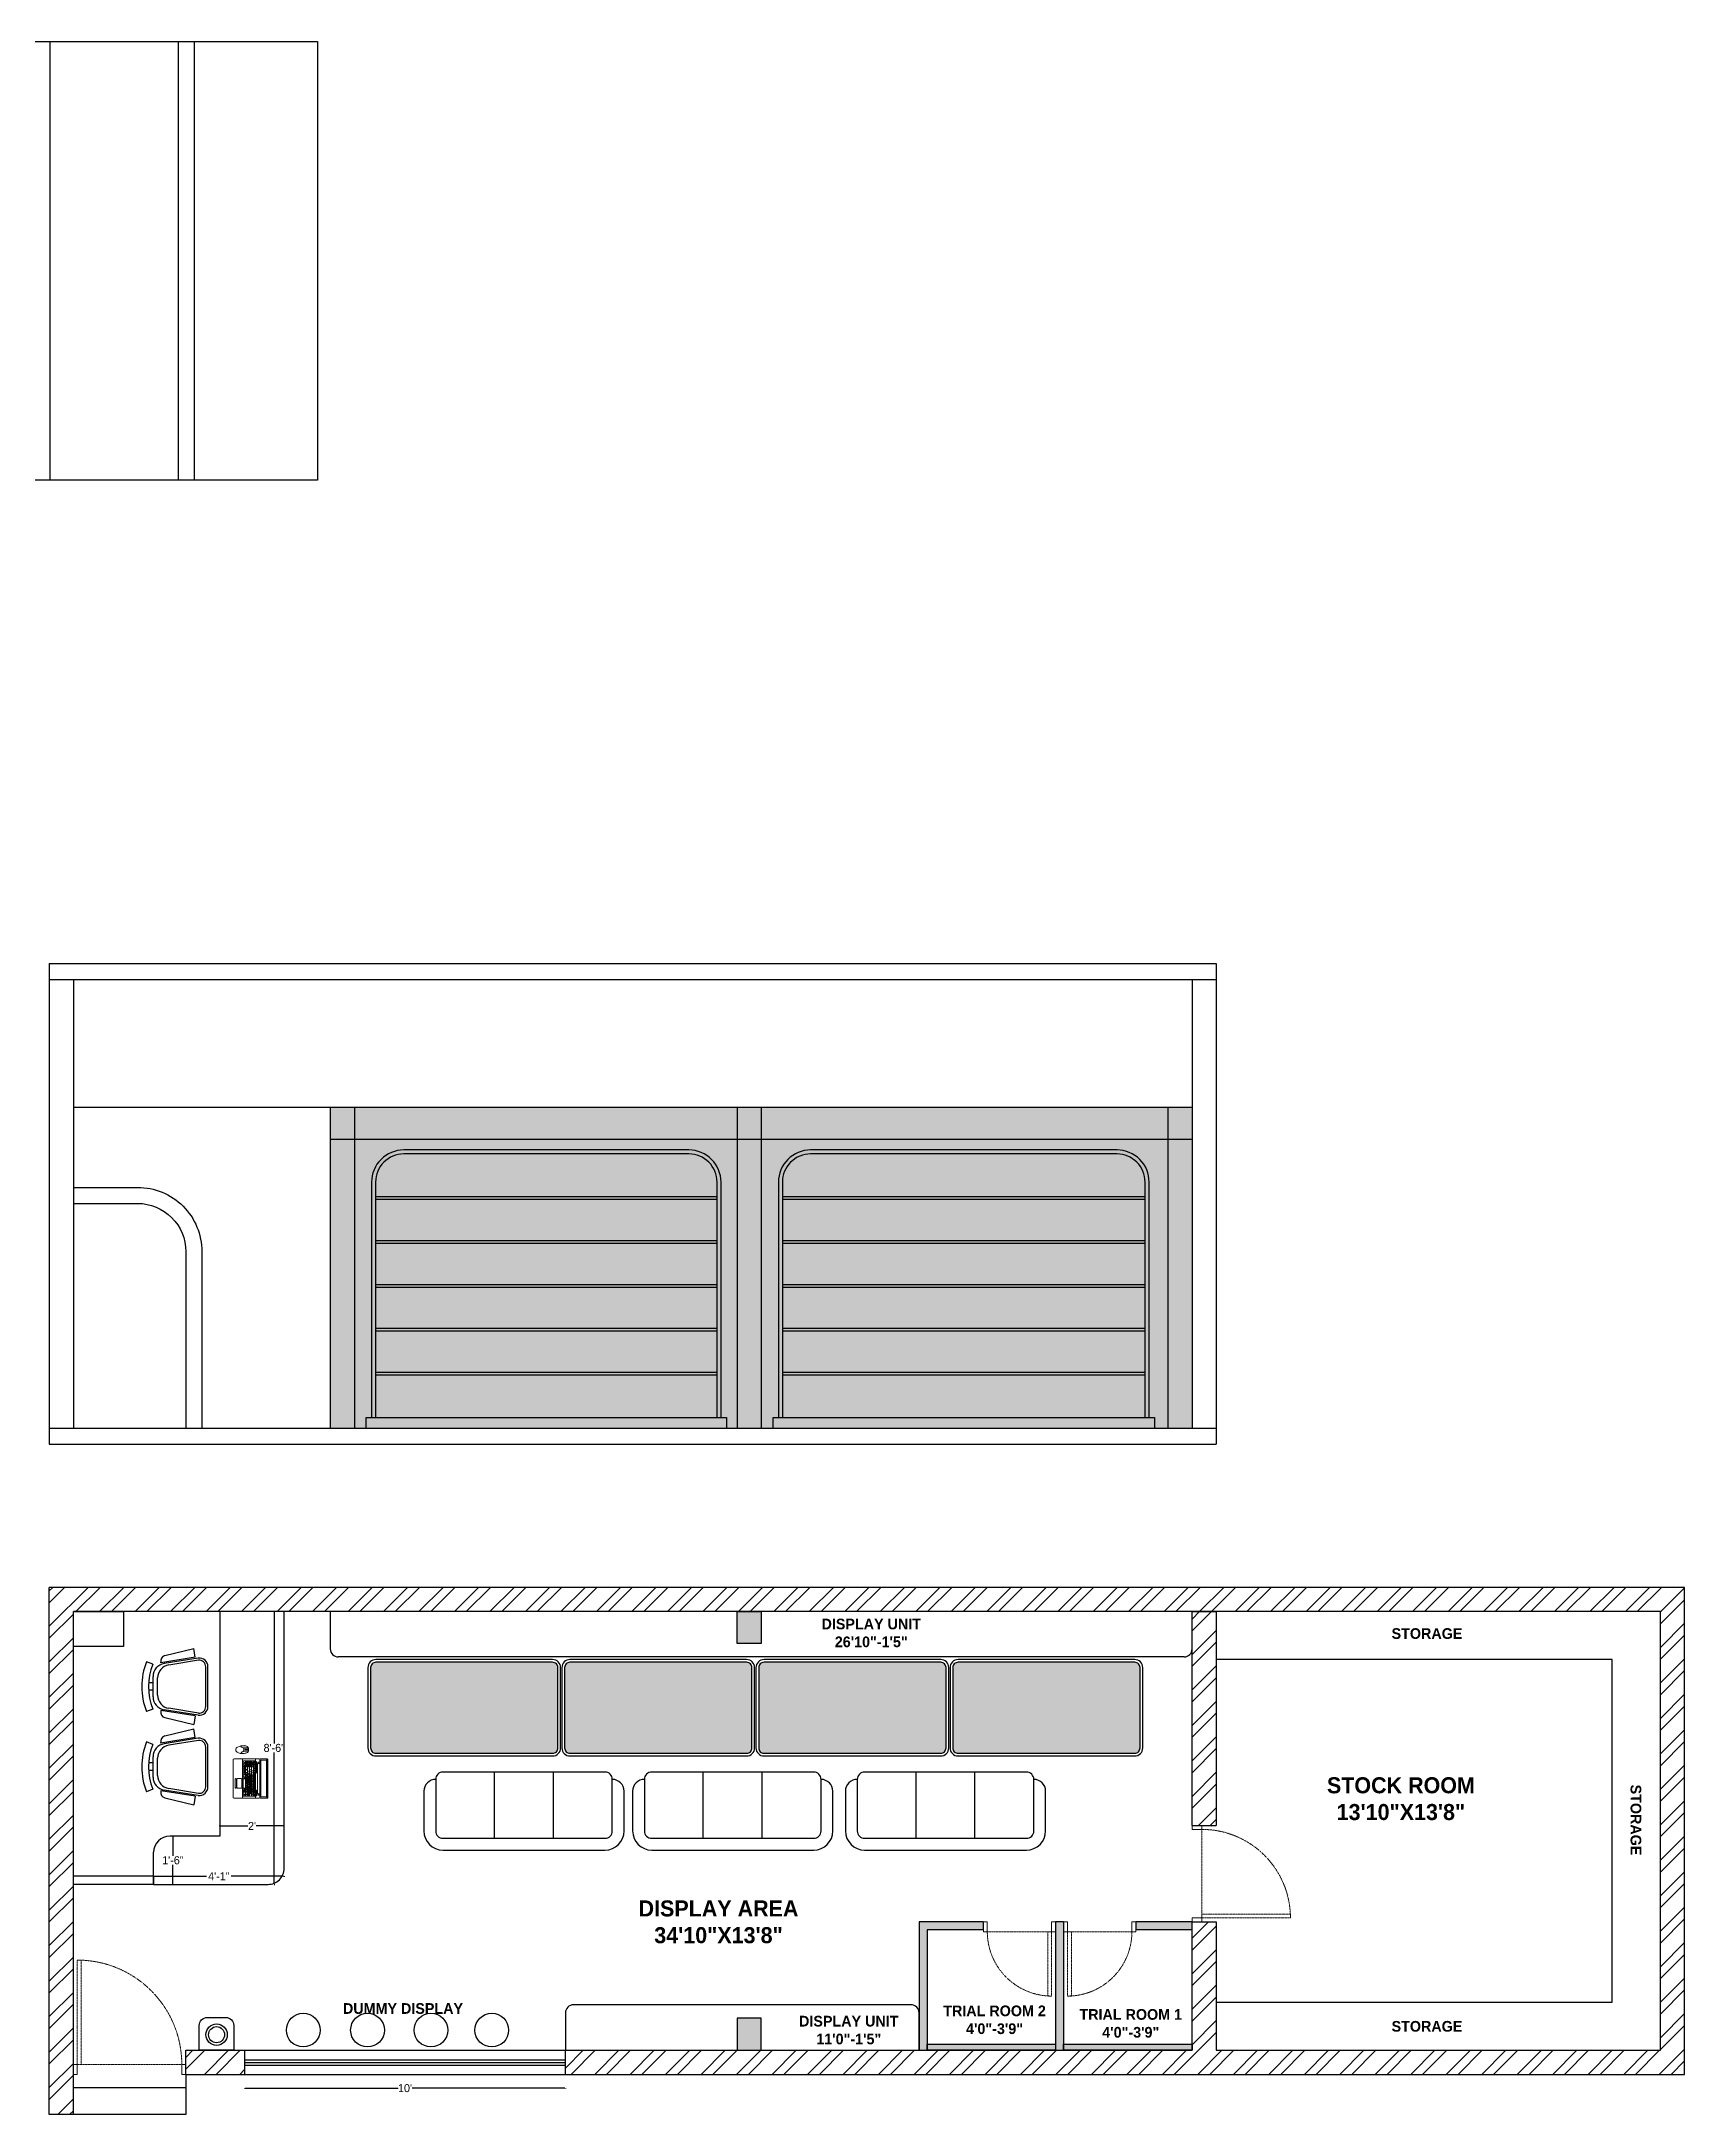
# Model space of a CAD drawing. Header units: inches. Extents: x 9636 to 21597, y -10243 to 557.
# Drawn here: x 20163 to 20777, y -2125 to -1350 of the extents above; entities that cross this region are included whole.
import ezdxf
from ezdxf.enums import TextEntityAlignment as Align

# ---------------------------------------------------------------- set-up
doc = ezdxf.new("R2010")
doc.units = ezdxf.units.IN
doc.header["$MEASUREMENT"] = 0
for name, pattern in [('AUDIT_D_060311083008-3', [0]), ('DASHED2', [0.375, 0.25, -0.125]), ('HIDDEN', [0.375, 0.25, -0.125])]:
    doc.linetypes.add(name, pattern=pattern)
for name, color, linetype in [('A-DOOR', 251, 'AUDIT_D_060311083008-3'), ('A-Door-Frame', 1, 'Continuous'), ('A-Door-Swing', 8, 'HIDDEN'), ('B-FURNITURE', 22, 'Continuous'), ('IEL-HATCH-002', 7, 'Continuous')]:
    doc.layers.add(name, color=color, linetype=linetype)
doc.layers.add('WALL', color=23, linetype='Continuous', lineweight=15)
doc.styles.add('HEMI', font='stylu.ttf')
doc.styles.add('Romand', font='romand.shx', dxfattribs={"bigfont": '@extfont2.shx'})
doc.styles.get("Standard").update_dxf_attribs({"font": 'arial.ttf'})
doc.dimstyles.get("Standard").update_dxf_attribs({"dimtxt": 0.18, "dimasz": 0.18, "dimexe": 0.18, "dimexo": 0.0625, "dimgap": 0.09, "dimtad": 0, "dimtih": 1, "dimtoh": 1, "dimdec": 0, "dimzin": 0, "dimdsep": 46, "dimlunit": 4, "dimtxsty": 'Standard', "dimcen": 0.09, "dimadec": 0, "dimazin": 0, "dimtfac": 1, "dimtdec": 0, "dimtofl": 0, "dimtmove": 0, "dimatfit": 3, "dimfxl": 1, "dimtolj": 1, "dimtzin": 0, "dimarcsym": 0})
pattern_1 = [(45, (990.01, 280.243), (-6.629126, 6.629126), []), (45, (994.429, 280.243), (-6.629126, 6.629126), [])]

# ---------------------------------------------------------------- blocks, each defined once
blk = doc.blocks.new('rthjr')
for p, q in [((3267.96, 658.65), (3267.96, 643.8)), ((3335.61, 665.8), (3275.11, 665.8)), ((3294.36, 661.4), (3294.36, 636.65)), ((3316.36, 661.4), (3316.36, 636.65)), ((3342.76, 643.8), (3342.76, 658.65))]:
    blk.add_line(p, q)
blk.add_lwpolyline([(3275.11, 636.65), (3335.61, 636.65, 0.414214), (3338.36, 639.4), (3338.36, 658.65, 0.414214), (3335.61, 661.4), (3275.11, 661.4, 0.414214), (3272.36, 658.65), (3272.36, 639.4, 0.414214)], format="xyb", close=True)
for centre, radius, start, end in [((3275.11, 658.65), 7.15, 90, 180), ((3335.61, 658.65), 7.15, 0, 90), ((3272.36, 643.8), 4.4, 180, 270), ((3338.36, 643.8), 4.4, 270, 0)]:
    blk.add_arc(centre, radius, start, end)
blk = doc.blocks.new('*U3')
at = {"layer": 'A-Door-Frame', "lineweight": 5}
for p, q in [((0, -100), (0, 0)), ((736, -100), (736, 0))]:
    blk.add_line(p, q, dxfattribs=at)
for points in [[(0, -100), (40, -100), (40, 0), (0, 0)], [(736, -100), (696, -100), (696, 0), (736, 0)]]:
    blk.add_lwpolyline(points, dxfattribs=at)
at = {"layer": 'A-Door-Swing', "linetype": 'DASHED2', "lineweight": 5}
blk.add_line((46, 0), (702, 0), dxfattribs=at)
blk.add_lwpolyline([(40, 0), (40, 656), (80, 656), (80, 0)], close=True, dxfattribs=at)
blk.add_arc((40, 0), 656, 360, 90, dxfattribs=at)
blk = doc.blocks.new('*U2')
at = {"layer": 'A-Door-Frame', "lineweight": 5}
for p, q in [((0, -100), (0, 0)), ((736, -100), (736, 0))]:
    blk.add_line(p, q, dxfattribs=at)
for points in [[(0, -100), (40, -100), (40, 0), (0, 0)], [(736, -100), (696, -100), (696, 0), (736, 0)]]:
    blk.add_lwpolyline(points, dxfattribs=at)
at = {"layer": 'A-Door-Swing', "linetype": 'DASHED2', "lineweight": 5}
blk.add_line((46, 0), (702, 0), dxfattribs=at)
blk.add_lwpolyline([(40, 0), (40, 656), (80, 656), (80, 0)], close=True, dxfattribs=at)
blk.add_arc((40, 0), 656, 360, 90, dxfattribs=at)
blk = doc.blocks.new('laptop_top')
at = {"color": 0, "linetype": 'ByBlock', "lineweight": -2}
for p, q in [((-167, 219), (-167, 9)), ((-167, 192), (167, 192)), ((-151, 91), (-151, 182)), ((-148, 185), (146, 185)), ((-142, 213), (-142, 228)), ((-130, 213), (-142, 213)), ((-138, 201), (-138, 198)), ((-136, 185), (-136, 174)), ((-130, 213), (-130, 228)), ((-121, 185), (-121, 174)), ((-107, 185), (-107, 174)), ((-91, 185), (-91, 174)), ((-77, 185), (-77, 174)), ((-63, 185), (-63, 174)), ((-48, 185), (-48, 174)), ((-33, 185), (-33, 174)), ((-19, 185), (-19, 174)), ((-4, 185), (-4, 174)), ((11, 185), (11, 174)), ((26, 185), (26, 174)), ((40, 185), (40, 174)), ((54, 185), (54, 174)), ((63, 202), (63, 195)), ((69, 185), (69, 174)), ((84, 185), (84, 174)), ((99, 185), (99, 87)), ((116, 185), (116, 87)), ((128, 213), (128, 228)), ((139, 213), (128, 213)), ((133, 185), (133, 107)), ((139, 213), (139, 228)), ((149, 182), (149, 91)), ((167, 219), (167, 9)), ((-167, 80), (167, 80)), ((158, 0), (-158, 0)), ((149, 174), (-151, 174)), ((149, 157), (-151, 157)), ((149, 140), (-151, 140)), ((149, 123), (-151, 123)), ((149, 107), (-151, 107)), ((146, 87), (-148, 87)), ((-138, 174), (-138, 157)), ((-134, 107), (-134, 87)), ((-130, 157), (-130, 140)), ((-125, 140), (-125, 123)), ((-121, 174), (-121, 157)), ((-117, 123), (-117, 107)), ((-117, 107), (-117, 87)), ((-113, 157), (-113, 140)), ((-108, 140), (-108, 123)), ((-104, 174), (-104, 157)), ((-100, 123), (-100, 107)), ((-100, 107), (-100, 87)), ((-96, 157), (-96, 140)), ((-91, 140), (-91, 123)), ((-87, 174), (-87, 157)), ((-83, 123), (-83, 107)), ((-83, 107), (-83, 87)), ((-81, 37), (-81, 71)), ((-81, 25), (-81, 22)), ((-79, 157), (-79, 140)), ((-77, 75), (-6, 75)), ((-77, 32), (-6, 32)), ((-77, 29), (-6, 29)), ((-77, 17), (-6, 17)), ((-74, 140), (-74, 123)), ((-70, 174), (-70, 157)), ((-66, 123), (-66, 107)), ((-62, 157), (-62, 140)), ((-57, 140), (-57, 123)), ((-53, 174), (-53, 157)), ((-49, 123), (-49, 107)), ((-45, 157), (-45, 140)), ((-40, 140), (-40, 123)), ((-36, 174), (-36, 157)), ((-32, 123), (-32, 107)), ((-28, 157), (-28, 140)), ((-23, 140), (-23, 123)), ((-19, 174), (-19, 157)), ((-15, 123), (-15, 107)), ((-11, 157), (-11, 140)), ((-6, 140), (-6, 123)), ((-2, 174), (-2, 157)), ((-2, 107), (-2, 87)), ((-1, 71), (-1, 37)), ((-1, 25), (-1, 22)), ((2, 123), (2, 107)), ((6, 157), (6, 140)), ((10, 140), (10, 123)), ((14, 174), (14, 157)), ((15, 107), (15, 87)), ((19, 123), (19, 107)), ((23, 157), (23, 140)), ((27, 140), (27, 123)), ((31, 174), (31, 157)), ((32, 107), (32, 87)), ((35, 123), (35, 107)), ((39, 157), (39, 140)), ((44, 140), (44, 123)), ((48, 174), (48, 157)), ((49, 107), (49, 87)), ((49, 97), (99, 97)), ((52, 123), (52, 107)), ((56, 157), (56, 140)), ((61, 140), (61, 123)), ((65, 174), (65, 157)), ((66, 107), (66, 87)), ((73, 157), (73, 140)), ((82, 107), (82, 87))]:
    blk.add_line(p, q, dxfattribs=at)
for points in [[(-167, 231), (-167, 291)], [(-161, 294), (161, 294)], [(161, 288), (-161, 288)], [(161, 228), (-161, 228)], [(155, 236), (-155, 236)], [(-124, 209), (122, 209)], [(167, 291), (167, 231)]]:
    blk.add_lwpolyline(points, dxfattribs=at)
for points in [[(-155, 285), (-155, 234), (155, 234), (155, 285), (-155, 285)], [(37, 130), (35, 134), (35, 130), (34, 130), (34, 134), (37, 130), (37, 134), (37, 134), (37, 130)], [(35, 135), (35, 135), (35, 135), (36, 135), (37, 135), (37, 135), (37, 135), (37, 134), (36, 134), (35, 135), (35, 135), (35, 135), (35, 135)]]:
    blk.add_lwpolyline(points, close=True, dxfattribs=at)
for points in [[(-144, 202), (-133, 202, -0.414214), (-130, 199), (-130, 198, -0.414214), (-133, 195), (-144, 195, -0.414214), (-146, 198), (-146, 199, -0.414214)], [(-124, 202), (-101, 202, -0.414214), (-100, 200), (-100, 200, -0.414214), (-101, 199), (-124, 199, -0.414214), (-125, 200), (-125, 200, -0.414214)], [(-124, 198), (-101, 198, -0.414214), (-100, 196), (-100, 196, -0.414214), (-101, 195), (-124, 195, -0.414214), (-125, 196), (-125, 196, -0.414214)], [(52, 202), (92, 202, -0.414214), (95, 199), (95, 198, -0.414214), (92, 195), (52, 195, -0.414214), (49, 198), (49, 199, -0.414214)], [(99, 202), (123, 202, -0.414214), (124, 200), (124, 200, -0.414214), (123, 199), (99, 199, -0.414214), (98, 200), (98, 200, -0.414214)], [(99, 198), (123, 198, -0.414214), (124, 196), (124, 196, -0.414214), (123, 195), (99, 195, -0.414214), (98, 196), (98, 196, -0.414214)], [(129, 202), (140, 202, -0.414214), (143, 199), (143, 198, -0.414214), (140, 195), (129, 195, -0.414214), (126, 198), (126, 199, -0.414214)], [(-108, 98, 0.301668), (-112, 98), (-114, 94, -0.301668), (-109, 94)], [(-107, 102, 0.301668), (-111, 102), (-112, 99, -0.301668), (-108, 98)], [(-104, 97, -0.279065), (-108, 97), (-109, 94, 0.279065), (-105, 93)], [(-102, 101, -0.279065), (-107, 102), (-108, 98, 0.279065), (-104, 98)]]:
    blk.add_lwpolyline(points, format="xyb", close=True, dxfattribs=at)
for points, format in [([(-130, 213, 0.381204), (-124, 209, -0.067107)], "xyb"), ([(76, 202, -0.414214), (78, 199), (78, 198, -0.414214), (76, 195)], "xyb"), ([(128, 213, -0.381204), (122, 209, 0.067107)], "xyb"), ([(-132, 153, 0.445, 0.445, 0), (-136, 153, 3.56, 0, 0), (-140, 153, 0, 0, 0)], "xyseb"), ([(-140, 145, 0.445, 0.445, 0), (-135, 145, 3.56, 0, 0), (-132, 145, 0, 0, 0)], "xyseb"), ([(-133, 115), (-133, 110, -0.414214), (-133, 110), (-135, 110, -0.414214), (-135, 110), (-135, 115), (-137, 115, -0.606815), (-137, 116), (-134, 120, -0.520567), (-134, 120), (-130, 116, -0.606815), (-131, 115), (-133, 115)], "xyb"), ([(60, 92, 0.312, 0.312, 0), (57, 92, 2.49, 0, 0), (55, 92, 0, 0, 0)], "xyseb"), ([(83, 166, 0.89, 0.89, 0), (76, 166, 2.67, 0, 0), (71, 166, 0, 0, 0)], "xyseb"), ([(82, 137, 0.89, 0.89, 0), (82, 130, 0.89, 0.89, 0), (76, 130, 3.56, 0, 0), (71, 130, 0, 0, 0)], "xyseb"), ([(76, 115), (76, 110, -0.414214), (76, 110), (75, 110, -0.414214), (75, 110), (75, 115), (72, 115, -0.606815), (72, 116), (75, 120, -0.520567), (76, 120), (79, 116, -0.606815), (79, 115), (76, 115)], "xyb"), ([(74, 99, 0.312, 0.312, 0), (74, 102, 2.49, 0, 0), (74, 105, 0, 0, 0)], "xyseb"), ([(74, 94, 0.312, 0.312, 0), (74, 91, 2.49, 0, 0), (74, 89, 0, 0, 0)], "xyseb"), ([(88, 92, 0.312, 0.312, 0), (91, 92, 2.49, 0, 0), (93, 92, 0, 0, 0)], "xyseb")]:
    blk.add_lwpolyline(points, format=format, dxfattribs=at)
at = {"color": 0, "linetype": 'ByBlock', "lineweight": -2, "const_width": 0.445}
for points in [[(-140, 151), (-140, 155)], [(-132, 143), (-132, 147)]]:
    blk.add_lwpolyline(points, dxfattribs=at)
at = {"color": 0, "linetype": 'ByBlock', "lineweight": -2}
blk.add_circle((-138, 198), 1.38, dxfattribs=at)
for centre, radius, start, end in [((-158, 219), 8.9, 90, 180), ((-148, 182), 3.56, 90, 180), ((146, 182), 3.56, 0, 90), ((158, 219), 8.9, 0, 90), ((-158, 9), 8.9, 180, 270), ((-148, 91), 3.56, 180, 270), ((-77, 71), 4.45, 90, 180), ((-77, 37), 4.45, 180, 270), ((-77, 25), 4.45, 90, 180), ((-77, 22), 4.45, 180, 270), ((-6, 71), 4.45, 0, 90), ((-6, 37), 4.45, 270, 0), ((-6, 25), 4.45, 0, 90), ((-6, 22), 4.45, 270, 0), ((146, 91), 3.56, 270, 0), ((158, 9), 8.9, 270, 0)]:
    blk.add_arc(centre, radius, start, end, dxfattribs=at)
for centre, major_axis, start_param, end_param in [((-161, 291), (6.23, 0), 1.570796, 3.141593), ((-161, 285), (6.23, 0), 1.570796, 3.141593), ((-161, 231), (-6.23, 0), 0, 1.570796), ((161, 291), (-6.23, 0), 3.141593, 4.712389), ((161, 285), (-6.23, 0), 3.141593, 4.712389)]:
    blk.add_ellipse(centre, major_axis=major_axis, ratio=0.5, start_param=start_param, end_param=end_param, dxfattribs=at)
at = {"color": 0, "linetype": 'ByBlock', "lineweight": -2, "extrusion": (0, 0, -1)}
blk.add_ellipse((161, 231), major_axis=(6.23, 0), ratio=0.5, start_param=0, end_param=1.570796, dxfattribs=at)
at = {"color": 0, "linetype": 'ByBlock', "lineweight": -2, "style": 'Romand'}
for s, height, p in [('Esc', 3.56, (-149, 182)), ('F1', 3.12, (-119, 182)), ('F2', 3.12, (-105, 182)), ('F3', 3.12, (-89, 182)), ('F4', 3.12, (-75, 182)), ('F5', 3.12, (-61, 182)), ('F6', 3.12, (-46, 182)), ('F7', 3.12, (-31, 182)), ('F8', 3.12, (-17, 182)), ('F9', 3.12, (-2, 182)), ('F10', 3.12, (13, 182)), ('F11', 3.12, (28, 182)), ('F12', 3.12, (42, 182))]:
    blk.add_text(s, height=height, dxfattribs=at).set_placement(p, align=Align.MIDDLE_LEFT)
for s, height, p in [('/', 4.45, (124, 180)), ('*', 4.45, (141, 180)), ('Cap Lock', 3.12, (-138, 132)), ('Ctrl', 3.12, (-142, 98)), ('1', 4.45, (-129, 163)), ('Q', 4.45, (-121, 149)), ('A', 4.45, (-116, 132)), ('2', 4.45, (-112, 163)), ('Z', 4.45, (-108, 115)), ('W', 4.45, (-104, 149)), ('S', 4.45, (-99, 132)), ('3', 4.45, (-95, 163)), ('Alt', 3.12, (-91, 98)), ('X', 4.45, (-91, 115)), ('E', 4.45, (-87, 149)), ('D', 4.45, (-82, 132)), ('4', 4.45, (-79, 163)), ('C', 4.45, (-74, 115)), ('R', 4.45, (-70, 149)), ('F', 4.45, (-66, 132)), ('5', 4.45, (-62, 163)), ('V', 4.45, (-58, 115)), ('T', 4.45, (-53, 149)), ('G', 4.45, (-49, 132)), ('6', 4.45, (-45, 163)), ('B', 4.45, (-41, 115)), ('Y', 4.45, (-37, 149)), ('H', 4.45, (-32, 132)), ('7', 4.45, (-28, 163)), ('N', 4.45, (-24, 115)), ('U', 4.45, (-20, 149)), ('J', 4.45, (-15, 132)), ('8', 4.45, (-11, 163)), ('M', 4.45, (-7, 115)), ('I', 4.45, (-3, 149)), ('K', 4.45, (2, 132)), ('Alt', 3.12, (6, 98)), ('9', 4.45, (6, 163)), (',', 4.45, (10, 115)), ('O', 4.45, (14, 149)), ('L', 4.45, (19, 132)), ('0', 4.45, (23, 163)), ('.', 4.45, (27, 115)), ('P', 4.45, (31, 149)), ('Ctrl', 3.12, (40, 98)), ('-', 4.45, (44, 115)), ('7', 4.45, (107, 149)), ('4', 4.45, (107, 132)), ('1', 4.45, (107, 115)), ('0', 4.45, (107, 98)), ('.', 4.45, (107, 166)), ('+', 4.45, (124, 166)), ('8', 4.45, (124, 149)), ('5', 4.45, (124, 132)), ('2', 4.45, (124, 115)), ('Enter', 3.12, (133, 97)), ('-', 4.45, (141, 166)), ('9', 4.45, (141, 149)), ('6', 4.45, (141, 132)), ('3', 4.45, (141, 115))]:
    blk.add_text(s, height=height, dxfattribs=at).set_placement(p, align=Align.MIDDLE_CENTER)
blk = doc.blocks.new('LAPTOP')
at = {"color": 18, "lineweight": 9, "true_color": 0x000000}
for points in [[(65837.86, 13818.52, -0.241004), (65836.7, 13818.93, -0.217003), (65836.62, 13822.52, -0.752527), (65838.71, 13822.62, -0.115399), (65839.22, 13820.18, -0.099122), (65838.97, 13819.04, -0.240483), (65837.86, 13818.52)], [(65837.39, 13818.54, -0.055019), (65837.17, 13819.31, -0.050601), (65837.12, 13820.05, 0.084687), (65837.08, 13820.53, 0.175899), (65836.56, 13821.3, 0.569307), (65836.31, 13821.19, 0.064428), (65836.32, 13820.16, 0.081238), (65836.7, 13818.93, 0.150456), (65837.39, 13818.54)], [(65838.31, 13818.58, 0.071754), (65838.47, 13819.55, 0.043169), (65838.43, 13820.18, -0.269309), (65838.92, 13821.43, -0.36617), (65839.12, 13821.37, -0.160325), (65838.97, 13819.04, -0.150096), (65838.32, 13818.58)], [(65838.25, 13818.57, 0.141108), (65838.33, 13820.07, -0.211379), (65838.42, 13820.54, -0.412702), (65837.08, 13820.53, -0.176997), (65837.2, 13820.02, 0.141094), (65837.43, 13818.53, 0.080592), (65837.86, 13818.52, 0.075205), (65838.25, 13818.56)], [(65837.64, 13819.59), (65837.68, 13818.99, 0.837339), (65837.9, 13819.04), (65837.87, 13819.74, 1), (65837.64, 13819.73)]]:
    blk.add_lwpolyline(points, format="xyb", close=True, dxfattribs=at)
at = {"color": 18, "lineweight": 9, "true_color": 0x000000, "xscale": -0.044059898217101, "yscale": 0.044059898217101, "zscale": 0.044059898217101, "rotation": 180}
blk.add_blockref('laptop_top', (65826.95, 13824.35), dxfattribs=at)
blk = doc.blocks.new('*D23')
at = {"color": 0, "lineweight": -2, "transparency": 16777216}
for p, q in [((20250.02, -1937.03), (20250.24, -1937.03)), ((20250.02, -2039.03), (20250.24, -2039.03))]:
    blk.add_line(p, q, dxfattribs=at)
at = {"color": 5, "lineweight": -2, "transparency": 16777216}
for p, q in [((20250.06, -1937.21), (20250.06, -1986.39)), ((20250.06, -2038.85), (20250.06, -1989.68))]:
    blk.add_line(p, q, dxfattribs=at)
at = {"color": 5, "transparency": 16777216}
for points in [[(20250.03, -1937.21), (20250.09, -1937.21), (20250.06, -1937.03)], [(20250.03, -2038.85), (20250.09, -2038.85), (20250.06, -2039.03)]]:
    blk.add_solid(points, dxfattribs=at)
at = {"layer": 'Defpoints', "color": 0, "transparency": 16777216}
for p in [(20229.75, -1937.03), (20250.06, -1937.03), (20247.75, -2039.03)]:
    blk.add_point(p, dxfattribs=at)
at = {"color": 5, "transparency": 16777216, "insert": (20250.06, -1988.03), "char_height": 3, "attachment_point": 5, "style": 'HEMI'}
blk.add_mtext('\\A1;8\'-6"', dxfattribs=at)
blk = doc.blocks.new('*D24')
at = {"color": 0, "lineweight": -2, "transparency": 16777216}
for p, q in [((20239, -2115.14), (20239, -2115.35)), ((20358.85, -2115.14), (20358.85, -2115.35))]:
    blk.add_line(p, q, dxfattribs=at)
at = {"color": 5, "lineweight": -2, "transparency": 16777216}
for p, q in [((20239.18, -2115.17), (20296.3, -2115.17)), ((20358.67, -2115.17), (20301.54, -2115.17))]:
    blk.add_line(p, q, dxfattribs=at)
at = {"color": 5, "transparency": 16777216}
for points in [[(20239.18, -2115.14), (20239.18, -2115.2), (20239, -2115.17)], [(20358.67, -2115.14), (20358.67, -2115.2), (20358.85, -2115.17)]]:
    blk.add_solid(points, dxfattribs=at)
at = {"layer": 'Defpoints', "color": 0, "transparency": 16777216}
for p in [(20239, -2110.03), (20358.85, -2110.03), (20239, -2115.17)]:
    blk.add_point(p, dxfattribs=at)
at = {"color": 5, "transparency": 16777216, "insert": (20298.92, -2115.17), "char_height": 3, "attachment_point": 5, "style": 'HEMI'}
blk.add_mtext("\\A1;10'", dxfattribs=at)
blk = doc.blocks.new('*U10')
at = {"layer": 'A-Door-Frame', "lineweight": 5}
for p, q in [((0, -100), (0, 0)), ((982, -100), (982, 0))]:
    blk.add_line(p, q, dxfattribs=at)
for points in [[(0, -100), (40, -100), (40, 0), (0, 0)], [(982, -100), (942, -100), (942, 0), (982, 0)]]:
    blk.add_lwpolyline(points, dxfattribs=at)
at = {"layer": 'A-Door-Swing', "linetype": 'DASHED2', "lineweight": 5}
blk.add_line((48, 0), (950, 0), dxfattribs=at)
blk.add_lwpolyline([(40, 0), (40, 902), (80, 902), (80, 0)], close=True, dxfattribs=at)
blk.add_arc((40, 0), 902, 360, 90, dxfattribs=at)
blk = doc.blocks.new('*U11')
at = {"layer": 'A-Door-Frame', "lineweight": 5}
for p, q in [((0, -100), (0, 0)), ((1145, -100), (1145, 0))]:
    blk.add_line(p, q, dxfattribs=at)
for points in [[(0, -100), (40, -100), (40, 0), (0, 0)], [(1145, -100), (1105, -100), (1105, 0), (1145, 0)]]:
    blk.add_lwpolyline(points, dxfattribs=at)
at = {"layer": 'A-Door-Swing', "linetype": 'DASHED2', "lineweight": 5}
blk.add_line((50, 0), (1115, 0), dxfattribs=at)
blk.add_lwpolyline([(40, 0), (40, 1065), (80, 1065), (80, 0)], close=True, dxfattribs=at)
blk.add_arc((40, 0), 1065, 360, 90, dxfattribs=at)
blk = doc.blocks.new('AG')
at = {"layer": 'B-FURNITURE', "color": 18, "true_color": 0x000000}
for p, q in [((18630.35, -2608.23), (18632.68, -2622.74)), ((18631.27, -2608.08), (18633.32, -2620.8)), ((18650.97, -2604.12), (18634.07, -2604.12)), ((18650.97, -2605.06), (18634.07, -2605.06)), ((18653.76, -2608.08), (18651.72, -2620.8)), ((18654.68, -2608.23), (18652.35, -2622.74)), ((18630.05, -2609.58), (18626.37, -2610.17)), ((18629.34, -2622.43), (18626.37, -2610.17)), ((18630.05, -2609.58), (18632.38, -2624.09)), ((18654.98, -2609.58), (18652.65, -2624.09)), ((18654.98, -2609.58), (18658.67, -2610.17)), ((18655.69, -2622.43), (18658.67, -2610.17)), ((18632.38, -2624.09), (18632.16, -2624.14)), ((18646.19, -2625.51), (18638.84, -2625.51)), ((18652.65, -2624.09), (18652.88, -2624.14)), ((18632.98, -2627.56), (18631.91, -2630.2)), ((18646.82, -2627.45), (18638.21, -2627.45)), ((18640.69, -2629.36), (18640.69, -2627.45)), ((18643.94, -2629.38), (18643.94, -2627.45)), ((18652.05, -2627.56), (18653.13, -2630.2))]:
    blk.add_line(p, q, dxfattribs=at)
for centre, radius, start, end in [((18634.07, -2607.85), 3.73, 90, 185.71059), ((18634.07, -2607.85), 2.8, 90, 185.71059), ((18650.97, -2607.85), 3.73, 354.28941, 90), ((18650.97, -2607.85), 2.8, 354.28941, 90), ((18631.61, -2621.88), 2.33, 193.63667, 283.63667), ((18638.21, -2621.85), 5.6, 189.12367, 270), ((18638.84, -2619.91), 5.6, 189.12367, 270), ((18646.19, -2619.91), 5.6, 270, 350.87633), ((18646.82, -2621.85), 5.6, 270, 350.87633), ((18653.43, -2621.88), 2.33, 256.36333, 346.36333), ((18642.52, -2604.12), 28.15, 247.85911, 292.14089), ((18642.52, -2604.12), 25.3, 247.85911, 292.14089)]:
    blk.add_arc(centre, radius, start, end, dxfattribs=at)
blk = doc.blocks.new('*D25')
at = {"color": 0, "lineweight": -2, "transparency": 16777216}
for p, q in [((20205, -2035.93), (20205, -2036.15)), ((20253.75, -2035.93), (20253.75, -2036.15))]:
    blk.add_line(p, q, dxfattribs=at)
at = {"color": 5, "lineweight": -2, "transparency": 16777216}
for p, q in [((20205.18, -2035.97), (20224.74, -2035.97)), ((20253.57, -2035.97), (20234.01, -2035.97))]:
    blk.add_line(p, q, dxfattribs=at)
at = {"color": 5, "transparency": 16777216}
for points in [[(20205.18, -2035.94), (20205.18, -2036), (20205, -2035.97)], [(20253.57, -2035.94), (20253.57, -2036), (20253.75, -2035.97)]]:
    blk.add_solid(points, dxfattribs=at)
at = {"layer": 'Defpoints', "color": 0, "transparency": 16777216}
for p in [(20205, -2027.03), (20253.75, -2027.03), (20253.75, -2035.97)]:
    blk.add_point(p, dxfattribs=at)
at = {"color": 5, "transparency": 16777216, "insert": (20229.37, -2035.97), "char_height": 3, "attachment_point": 5, "style": 'HEMI'}
blk.add_mtext('\\A1;4\'-1"', dxfattribs=at)
blk = doc.blocks.new('*D26')
at = {"color": 0, "lineweight": -2, "transparency": 16777216}
for p, q in [((20229.75, -2017.23), (20229.75, -2017.01)), ((20253.75, -2017.23), (20253.75, -2017.01))]:
    blk.add_line(p, q, dxfattribs=at)
at = {"color": 5, "lineweight": -2, "transparency": 16777216}
for p, q in [((20229.93, -2017.19), (20240.18, -2017.19)), ((20253.57, -2017.19), (20243.32, -2017.19))]:
    blk.add_line(p, q, dxfattribs=at)
at = {"color": 5, "transparency": 16777216}
for points in [[(20229.93, -2017.16), (20229.93, -2017.22), (20229.75, -2017.19)], [(20253.57, -2017.16), (20253.57, -2017.22), (20253.75, -2017.19)]]:
    blk.add_solid(points, dxfattribs=at)
at = {"layer": 'Defpoints', "color": 0, "transparency": 16777216}
for p in [(20229.75, -2021.03), (20253.75, -2017.19), (20253.75, -2021.03)]:
    blk.add_point(p, dxfattribs=at)
at = {"color": 5, "transparency": 16777216, "insert": (20241.75, -2017.19), "char_height": 3, "attachment_point": 5, "style": 'HEMI'}
blk.add_mtext("\\A1;2'", dxfattribs=at)
blk = doc.blocks.new('*D27')
at = {"color": 0, "lineweight": -2, "transparency": 16777216}
for p, q in [((20212.22, -2021.03), (20212.01, -2021.03)), ((20212.22, -2039.03), (20212.01, -2039.03))]:
    blk.add_line(p, q, dxfattribs=at)
at = {"color": 5, "lineweight": -2, "transparency": 16777216}
for p, q in [((20212.19, -2021.21), (20212.19, -2028.39)), ((20212.19, -2038.85), (20212.19, -2031.68))]:
    blk.add_line(p, q, dxfattribs=at)
at = {"color": 5, "transparency": 16777216}
for points in [[(20212.16, -2021.21), (20212.22, -2021.21), (20212.19, -2021.03)], [(20212.16, -2038.85), (20212.22, -2038.85), (20212.19, -2039.03)]]:
    blk.add_solid(points, dxfattribs=at)
at = {"layer": 'Defpoints', "color": 0, "transparency": 16777216}
for p in [(20229.75, -2021.03), (20212.19, -2039.03), (20229.75, -2039.03)]:
    blk.add_point(p, dxfattribs=at)
at = {"color": 5, "transparency": 16777216, "insert": (20212.19, -2030.03), "char_height": 3, "attachment_point": 5, "style": 'HEMI'}
blk.add_mtext('\\A1;1\'-6"', dxfattribs=at)

msp = doc.modelspace()

# ---------------------------------------------------------------- hatches: boundary and pattern name
at = {"layer": 'IEL-HATCH-002', "transparency": 33554687}
h = msp.add_hatch(color=256, dxfattribs=at)
h.dxf.hatch_style = 1
h.set_gradient(color1=(224, 207, 190), color2=(248, 246, 176), name='CURVED')
h.paths.add_polyline_path([(20423, -1748.55), (20280, -1748.55), (20280, -1760.55), (20423, -1760.55)])
h.paths.add_polyline_path([(20280, -1748.55), (20271, -1748.55), (20271, -1760.55), (20280, -1760.55)])
h.paths.add_polyline_path([(20432, -1748.55), (20423, -1748.55), (20423, -1760.55), (20432, -1760.55)])
h.paths.add_polyline_path([(20584, -1748.55), (20432, -1748.55), (20432, -1760.55), (20584, -1760.55)])
h.paths.add_polyline_path([(20593, -1748.55), (20584, -1748.55), (20584, -1760.55), (20593, -1760.55)])
at = {"layer": 'IEL-HATCH-002', "true_color": 0xd0dac3, "transparency": 33554687}
h = msp.add_hatch(color=254, dxfattribs=at)
h.dxf.hatch_style = 1
h.paths.add_polyline_path([(20405, -1766.07), (20298.43, -1766.07, 0.414214), (20287.93, -1776.57), (20287.93, -1781.98), (20415.5, -1781.98), (20415.5, -1776.57, 0.414214)])
h.paths.add_polyline_path([(20415.5, -1782.98), (20287.93, -1782.98), (20287.93, -1798.39), (20415.5, -1798.39)])
h.paths.add_polyline_path([(20415.5, -1799.39), (20287.93, -1799.39), (20287.93, -1814.81), (20415.5, -1814.81)])
h.paths.add_polyline_path([(20415.5, -1815.81), (20287.93, -1815.81), (20287.93, -1831.22), (20415.5, -1831.22)])
h.paths.add_polyline_path([(20415.5, -1832.22), (20287.93, -1832.22), (20287.93, -1847.64), (20415.5, -1847.64)])
h.paths.add_polyline_path([(20415.5, -1848.64), (20287.93, -1848.64), (20287.93, -1864.55), (20415.5, -1864.55)])
h.paths.add_polyline_path([(20575.45, -1848.64), (20439.93, -1848.64), (20439.93, -1864.55), (20575.45, -1864.55)])
h.paths.add_polyline_path([(20575.45, -1832.22), (20439.93, -1832.22), (20439.93, -1847.64), (20575.45, -1847.64)])
h.paths.add_polyline_path([(20575.45, -1815.81), (20439.93, -1815.81), (20439.93, -1831.22), (20575.45, -1831.22)])
h.paths.add_polyline_path([(20575.45, -1799.39), (20439.93, -1799.39), (20439.93, -1814.81), (20575.45, -1814.81)])
h.paths.add_polyline_path([(20575.45, -1782.98), (20439.93, -1782.98), (20439.93, -1798.39), (20575.45, -1798.39)])
h.paths.add_polyline_path([(20575.45, -1776.57, 0.414214), (20564.95, -1766.07), (20450.43, -1766.07, 0.414214), (20439.93, -1776.57), (20439.93, -1781.98), (20575.45, -1781.98)])
h.paths.add_polyline_path([(20432, -1760.55), (20423, -1760.55), (20423, -1868.55), (20432, -1868.55)])
h.paths.add_polyline_path([(20280, -1760.55), (20271, -1760.55), (20271, -1868.55), (20280, -1868.55)])
h.paths.add_polyline_path([(20593, -1760.55), (20584, -1760.55), (20584, -1868.55), (20593, -1868.55)])
h = msp.add_hatch(color=254, dxfattribs=at)
h.dxf.hatch_style = 1
h.paths.add_polyline_path([(20423, -1760.55), (20280, -1760.55), (20280, -1868.55), (20284.43, -1868.55), (20284.43, -1864.55), (20286.43, -1864.55), (20286.43, -1776.57, -0.414214), (20298.43, -1764.57), (20405, -1764.57, -0.414214), (20417, -1776.57), (20417, -1864.55), (20419, -1864.55), (20419, -1868.55), (20423, -1868.55)])
h.paths.add_polyline_path([(20450.43, -1764.57), (20564.95, -1764.57, -0.414214), (20576.95, -1776.57), (20576.95, -1864.55), (20578.95, -1864.55), (20578.95, -1868.55), (20584, -1868.55), (20584, -1760.55), (20432, -1760.55), (20432, -1868.55), (20436.43, -1868.55), (20436.43, -1864.55), (20438.43, -1864.55), (20438.43, -1776.57, -0.414214)])
at = {"layer": 'IEL-HATCH-002', "true_color": 0xc8c92d, "transparency": 33554687}
h = msp.add_hatch(color=52, dxfattribs=at)
h.dxf.hatch_style = 1
h.paths.add_polyline_path([(20419, -1864.55), (20284.43, -1864.55), (20284.43, -1868.55), (20419, -1868.55)])
h.paths.add_polyline_path([(20578.95, -1864.55), (20436.43, -1864.55), (20436.43, -1868.55), (20578.95, -1868.55)])
h.paths.add_polyline_path([(20417, -1776.57, 0.414214), (20405, -1764.57), (20298.43, -1764.57, 0.414214), (20286.43, -1776.57), (20286.43, -1864.55), (20287.93, -1864.55), (20287.93, -1776.57, -0.414214), (20298.43, -1766.07), (20405, -1766.07, -0.414214), (20415.5, -1776.57), (20415.5, -1864.55), (20417, -1864.55)])
h.paths.add_polyline_path([(20415.5, -1847.64), (20287.93, -1847.64), (20287.93, -1848.64), (20415.5, -1848.64)], flags=17)
h.paths.add_polyline_path([(20415.5, -1831.22), (20287.93, -1831.22), (20287.93, -1832.22), (20415.5, -1832.22)], flags=17)
h.paths.add_polyline_path([(20575.45, -1831.22), (20439.93, -1831.22), (20439.93, -1832.22), (20575.45, -1832.22)], flags=17)
h.paths.add_polyline_path([(20439.93, -1776.57, -0.414214), (20450.43, -1766.07), (20564.95, -1766.07, -0.414214), (20575.45, -1776.57), (20575.45, -1864.55), (20576.95, -1864.55), (20576.95, -1776.57, 0.414214), (20564.95, -1764.57), (20450.43, -1764.57, 0.414214), (20438.43, -1776.57), (20438.43, -1864.55), (20439.93, -1864.55)])
h.paths.add_polyline_path([(20575.45, -1847.64), (20439.93, -1847.64), (20439.93, -1848.64), (20575.45, -1848.64)], flags=17)
h.paths.add_polyline_path([(20575.45, -1814.81), (20439.93, -1814.81), (20439.93, -1815.81), (20575.45, -1815.81)], flags=17)
h.paths.add_polyline_path([(20575.45, -1798.39), (20439.93, -1798.39), (20439.93, -1799.39), (20575.45, -1799.39)], flags=17)
h.paths.add_polyline_path([(20575.45, -1781.98), (20439.93, -1781.98), (20439.93, -1782.98), (20575.45, -1782.98)], flags=17)
h.paths.add_polyline_path([(20415.5, -1781.98), (20287.93, -1781.98), (20287.93, -1782.98), (20415.5, -1782.98)], flags=17)
h.paths.add_polyline_path([(20415.5, -1798.39), (20287.93, -1798.39), (20287.93, -1799.39), (20415.5, -1799.39)], flags=17)
h.paths.add_polyline_path([(20415.5, -1814.81), (20287.93, -1814.81), (20287.93, -1815.81), (20415.5, -1815.81)], flags=17)
at = {"layer": 'IEL-HATCH-002', "true_color": 0xf27172, "transparency": 33554687}
h = msp.add_hatch(dxfattribs=at)
h.set_pattern_fill('ANSI32', color=11, scale=25)
h.set_pattern_definition(pattern_1)
h.paths.add_polyline_path([(20777, -1928.03), (20166, -1928.03), (20166, -2125.03), (20175, -2125.03), (20175, -1937.03), (20768, -1937.03), (20768, -2101.03), (20602, -2101.03), (20602, -2053.03), (20593, -2053.03), (20593, -2101.03), (20545, -2101.03), (20358.85, -2101.03), (20358.85, -2110.03), (20777, -2110.03), (20777, -2101.03)])
at = {"layer": 'IEL-HATCH-002', "true_color": 0x636466, "transparency": 33554687}
h = msp.add_hatch(color=251, dxfattribs=at)
h.dxf.hatch_style = 1
h.paths.add_polyline_path([(20432, -1937.03), (20423, -1937.03), (20423, -1949.03), (20432, -1949.03)])
h.paths.add_polyline_path([(20432, -2089.03), (20423, -2089.03), (20423, -2101.03), (20432, -2101.03)])
at = {"layer": 'IEL-HATCH-002', "true_color": 0xf27172, "transparency": 33554687}
h = msp.add_hatch(dxfattribs=at)
h.set_pattern_fill('ANSI32', color=11, scale=25)
h.set_pattern_definition(pattern_1)
h.paths.add_polyline_path([(20602, -1937.03), (20593, -1937.03), (20593, -2017.03), (20596.67, -2017.03), (20602, -2017.03)])
at = {"layer": 'IEL-HATCH-002', "true_color": 0xc7c8ca, "transparency": 33554687}
h = msp.add_hatch(dxfattribs=at)
h.set_pattern_fill('CROSS', color=9, scale=10, angle=180)
h.set_pattern_definition([(180, (38831.67, -4584.547), (-2.5, -2.5), [1.25, -3.75]), (270, (38831.045, -4583.922), (2.5, -2.5), [1.25, -3.75])])
h.paths.add_polyline_path([(20503.56, -1988.03, 0.414214), (20505.56, -1990.03), (20571.56, -1990.03, 0.414214), (20573.56, -1988.03), (20573.56, -1958.03, 0.414214), (20571.56, -1956.03), (20505.56, -1956.03, 0.414214), (20503.56, -1958.03)])
h.paths.add_polyline_path([(20431.06, -1988.03, 0.414214), (20433.06, -1990.03), (20499.06, -1990.03, 0.414214), (20501.06, -1988.03), (20501.06, -1958.03, 0.414214), (20499.06, -1956.03), (20433.06, -1956.03, 0.414214), (20431.06, -1958.03)])
h.paths.add_polyline_path([(20358.56, -1988.03, 0.414214), (20360.56, -1990.03), (20426.56, -1990.03, 0.414214), (20428.56, -1988.03), (20428.56, -1958.03, 0.414214), (20426.56, -1956.03), (20360.56, -1956.03, 0.414214), (20358.56, -1958.03)])
h.paths.add_polyline_path([(20286.06, -1988.03, 0.414214), (20288.06, -1990.03), (20354.06, -1990.03, 0.414214), (20356.06, -1988.03), (20356.06, -1958.03, 0.414214), (20354.06, -1956.03), (20288.06, -1956.03, 0.414214), (20286.06, -1958.03)])
at = {"layer": 'IEL-HATCH-002', "true_color": 0xbf9e7d, "transparency": 33554687}
h = msp.add_hatch(color=33, dxfattribs=at)
h.dxf.hatch_style = 1
h.paths.add_polyline_path([(20494, -2056.03), (20491, -2056.03), (20491, -2101.03), (20494, -2101.03), (20494, -2098.69)])
h.paths.add_polyline_path([(20515, -2053.03), (20491, -2053.03), (20491, -2056.03), (20515, -2056.03)])
h.paths.add_polyline_path([(20593, -2053.03), (20572, -2053.03), (20572, -2056.03), (20593, -2056.03)])
h.paths.add_polyline_path([(20545, -2053.03), (20542, -2053.03), (20542, -2056.7), (20542, -2101.03), (20545, -2101.03)])
at = {"layer": 'IEL-HATCH-002', "true_color": 0x7aafdf, "transparency": 33554687}
h = msp.add_hatch(color=143, dxfattribs=at)
h.dxf.hatch_style = 1
h.paths.add_polyline_path([(20545, -2101.03), (20593, -2101.03), (20593, -2098.69), (20545, -2098.69)])
h.paths.add_polyline_path([(20494, -2101.03), (20542, -2101.03), (20542, -2098.69), (20494, -2098.69)])
at = {"layer": 'IEL-HATCH-002', "true_color": 0xf27172, "transparency": 33554687}
h = msp.add_hatch(dxfattribs=at)
h.set_pattern_fill('ANSI32', color=11, scale=25)
h.set_pattern_definition(pattern_1)
h.paths.add_polyline_path([(20239, -2101.03), (20217, -2101.03), (20217, -2110.03), (20239, -2110.03)])

# ---------------------------------------------------------------- linework, layer by layer
for p, q in [((20166.16, -1350.32), (20166.16, -1514.32)), ((20214.16, -1350.32), (20214.16, -1514.32)), ((20220.16, -1350.32), (20220.16, -1514.32)), ((20166, -1694.88), (20166, -1874.55)), ((20166, -1694.88), (20602, -1694.88)), ((20602, -1694.88), (20602, -1874.55)), ((20166, -1700.88), (20602, -1700.88)), ((20175, -1700.88), (20175, -1868.55)), ((20593, -1700.88), (20593, -1868.55)), ((20175, -1748.55), (20593, -1748.55)), ((20271, -1748.55), (20271, -1868.55)), ((20280, -1748.55), (20280, -1868.55)), ((20423, -1748.55), (20423, -1868.55)), ((20432, -1748.55), (20432, -1868.55)), ((20584, -1748.55), (20584, -1868.55)), ((20593, -1748.55), (20593, -1868.55)), ((20271, -1760.55), (20593, -1760.55)), ((20602, -1772.55), (20602, -1772.55)), ((20287.93, -1781.98), (20415.5, -1781.98)), ((20287.93, -1782.98), (20415.5, -1782.98)), ((20439.93, -1781.98), (20575.45, -1781.98)), ((20439.93, -1782.98), (20575.45, -1782.98)), ((20287.93, -1798.39), (20415.5, -1798.39)), ((20287.93, -1799.39), (20415.5, -1799.39)), ((20439.93, -1798.39), (20575.45, -1798.39)), ((20439.93, -1799.39), (20575.45, -1799.39)), ((20287.93, -1814.81), (20415.5, -1814.81)), ((20287.93, -1815.81), (20415.5, -1815.81)), ((20439.93, -1814.81), (20575.45, -1814.81)), ((20439.93, -1815.81), (20575.45, -1815.81)), ((20287.93, -1831.22), (20415.5, -1831.22)), ((20287.93, -1832.22), (20415.5, -1832.22)), ((20439.93, -1831.22), (20575.45, -1831.22)), ((20439.93, -1832.22), (20575.45, -1832.22)), ((20287.93, -1847.64), (20415.5, -1847.64)), ((20287.93, -1848.64), (20415.5, -1848.64)), ((20439.93, -1847.64), (20575.45, -1847.64)), ((20439.93, -1848.64), (20575.45, -1848.64)), ((20284.43, -1868.55), (20284.43, -1864.55)), ((20284.43, -1864.55), (20419, -1864.55)), ((20419, -1864.55), (20419, -1868.55)), ((20436.43, -1868.55), (20436.43, -1864.55)), ((20436.43, -1864.55), (20578.95, -1864.55)), ((20578.95, -1864.55), (20578.95, -1868.55)), ((20166, -1868.55), (20602, -1868.55)), ((20166, -1874.55), (20602, -1874.55)), ((20166, -2125.03), (20166, -1928.03)), ((20175, -2125.03), (20175, -1937.03)), ((20768, -1937.03), (20175, -1937.03)), ((20229.75, -1937.03), (20229.75, -2021.03)), ((20271, -1937.03), (20271, -1951.03)), ((20593, -2017.03), (20593, -1937.03)), ((20593, -1937.03), (20602, -1937.03)), ((20593, -1951.03), (20593, -1937.03)), ((20602, -1937.03), (20602, -2017.03)), ((20768, -2101.03), (20768, -1937.03)), ((20590, -1954.03), (20274, -1954.03)), ((20750, -1955.03), (20602, -1955.03)), ((20750, -2083.03), (20750, -1955.03)), ((20229.75, -2021.03), (20211, -2021.03)), ((20593, -2017.03), (20602, -2017.03)), ((20205, -2039.03), (20205, -2027.03)), ((20515, -2053.03), (20491, -2053.03)), ((20491, -2053.03), (20491, -2101.03)), ((20515, -2056.03), (20494, -2056.03)), ((20494, -2056.03), (20494, -2101.03)), ((20515, -2053.03), (20515, -2056.03)), ((20545, -2053.03), (20542, -2053.03)), ((20542, -2053.03), (20542, -2101.03)), ((20545, -2053.03), (20545, -2101.03)), ((20593, -2053.03), (20572, -2053.03)), ((20572, -2053.03), (20572, -2056.03)), ((20593, -2056.03), (20572, -2056.03)), ((20593, -2101.03), (20593, -2053.03)), ((20593, -2053.03), (20602, -2053.03)), ((20602, -2053.03), (20602, -2101.03)), ((20602, -2083.03), (20750, -2083.03)), ((20217, -2101.03), (20593, -2101.03)), ((20217, -2110.03), (20217, -2101.03)), ((20239, -2101.03), (20239, -2110.03)), ((20358.85, -2110.03), (20358.85, -2101.03)), ((20602, -2101.03), (20768, -2101.03)), ((20217, -2110.03), (20777, -2110.03)), ((20217, -2110.03), (20217, -2125.03)), ((20217, -2115.03), (20175, -2115.03)), ((20217, -2125.03), (20166, -2125.03))]:
    msp.add_line(p, q)
at = {"color": 143, "true_color": 0x7aafdf}
for p, q in [((20239, -2104.53), (20358.85, -2104.53)), ((20239, -2105.53), (20358.85, -2105.53)), ((20239, -2106.53), (20358.85, -2106.53))]:
    msp.add_line(p, q, dxfattribs=at)
for points in [[(19848.16, -1350.32), (20266.16, -1350.32), (20266.16, -1514.32), (19848.16, -1514.32)], [(20175, -1937.03), (20193.73, -1937.03), (20193.73, -1950.18), (20175, -1950.18)], [(20432, -1937.03), (20432, -1949.03), (20423, -1949.03), (20423, -1937.03)], [(20205, -2039.03), (20175, -2039.03), (20175, -2035.89), (20205, -2035.89)], [(20432, -2101.03), (20432, -2089.03), (20423, -2089.03), (20423, -2101.03)], [(20542, -2101.03), (20494, -2101.03), (20494, -2098.69), (20542, -2098.69)], [(20593, -2101.03), (20545, -2101.03), (20545, -2098.69), (20593, -2098.69)]]:
    msp.add_lwpolyline(points, close=True)
for points in [[(20417, -1864.55), (20417, -1776.57, 0.414214), (20405, -1764.57), (20298.43, -1764.57, 0.414214), (20286.43, -1776.57), (20286.43, -1864.55)], [(20415.5, -1864.55), (20415.5, -1776.57, 0.414214), (20405, -1766.07), (20298.43, -1766.07, 0.414214), (20287.93, -1776.57), (20287.93, -1864.55)], [(20576.95, -1864.55), (20576.95, -1776.57, 0.414214), (20564.95, -1764.57), (20450.43, -1764.57, 0.414214), (20438.43, -1776.57), (20438.43, -1864.55)], [(20575.45, -1864.55), (20575.45, -1776.57, 0.414214), (20564.95, -1766.07), (20450.43, -1766.07, 0.414214), (20439.93, -1776.57), (20439.93, -1864.55)], [(20175, -1778.55), (20199, -1778.55, -0.414214), (20223, -1802.55), (20223, -1868.55)], [(20175, -1784.55), (20199, -1784.55, -0.414214), (20217, -1802.55), (20217, -1868.55)], [(20205, -2039.03), (20247.75, -2039.03, 0.414214), (20253.75, -2033.03), (20253.75, -1937.03)], [(20491, -2101.03), (20491, -2087.03, 0.414214), (20488, -2084.03), (20361.85, -2084.03, 0.414214), (20358.85, -2087.03), (20358.85, -2101.03)]]:
    msp.add_lwpolyline(points, format="xyb")
for points in [[(20777, -1928.03), (20166, -1928.03)], [(20777, -2110.03), (20777, -2101.03), (20777, -1928.03)]]:
    msp.add_lwpolyline(points)
for points in [[(20354.06, -1955.03), (20288.06, -1955.03, 0.414214), (20285.06, -1958.03), (20285.06, -1988.03, 0.414214), (20288.06, -1991.03), (20354.06, -1991.03, 0.414214), (20357.06, -1988.03), (20357.06, -1958.03, 0.414214)], [(20354.06, -1956.03), (20288.06, -1956.03, 0.414214), (20286.06, -1958.03), (20286.06, -1988.03, 0.414214), (20288.06, -1990.03), (20354.06, -1990.03, 0.414214), (20356.06, -1988.03), (20356.06, -1958.03, 0.414214)], [(20426.56, -1955.03), (20360.56, -1955.03, 0.414214), (20357.56, -1958.03), (20357.56, -1988.03, 0.414214), (20360.56, -1991.03), (20426.56, -1991.03, 0.414214), (20429.56, -1988.03), (20429.56, -1958.03, 0.414214)], [(20426.56, -1956.03), (20360.56, -1956.03, 0.414214), (20358.56, -1958.03), (20358.56, -1988.03, 0.414214), (20360.56, -1990.03), (20426.56, -1990.03, 0.414214), (20428.56, -1988.03), (20428.56, -1958.03, 0.414214)], [(20499.06, -1955.03), (20433.06, -1955.03, 0.414214), (20430.06, -1958.03), (20430.06, -1988.03, 0.414214), (20433.06, -1991.03), (20499.06, -1991.03, 0.414214), (20502.06, -1988.03), (20502.06, -1958.03, 0.414214)], [(20499.06, -1956.03), (20433.06, -1956.03, 0.414214), (20431.06, -1958.03), (20431.06, -1988.03, 0.414214), (20433.06, -1990.03), (20499.06, -1990.03, 0.414214), (20501.06, -1988.03), (20501.06, -1958.03, 0.414214)], [(20571.56, -1955.03), (20505.56, -1955.03, 0.414214), (20502.56, -1958.03), (20502.56, -1988.03, 0.414214), (20505.56, -1991.03), (20571.56, -1991.03, 0.414214), (20574.56, -1988.03), (20574.56, -1958.03, 0.414214)], [(20571.56, -1956.03), (20505.56, -1956.03, 0.414214), (20503.56, -1958.03), (20503.56, -1988.03, 0.414214), (20505.56, -1990.03), (20571.56, -1990.03, 0.414214), (20573.56, -1988.03), (20573.56, -1958.03, 0.414214)], [(20225.05, -2088.75), (20231.95, -2088.75, -0.414214), (20234.95, -2091.75), (20234.95, -2101.03), (20222.05, -2101.03), (20222.05, -2091.75, -0.414214)]]:
    msp.add_lwpolyline(points, format="xyb", close=True)
for centre, radius in [((20228.5, -2095.19), 4), ((20260.89, -2093.49), 6.3), ((20284.91, -2093.49), 6.3), ((20308.61, -2093.49), 6.3), ((20331.33, -2093.49), 6.3), ((20228.5, -2095.19), 3)]:
    msp.add_circle(centre, radius)
for centre, radius, start, end in [((20274, -1951.03), 3, 180, 270), ((20590, -1951.03), 3, 270, 0), ((20211, -2027.03), 6, 90, 180)]:
    msp.add_arc(centre, radius, start, end)

# ---------------------------------------------------------------- block references
at = {"xscale": 0.8790158403717984, "yscale": 0.8790158403717984, "zscale": 0.8790158403717984, "rotation": 270}
for p in [(22514.35, 14421.94), (22514.35, 14391.95)]:
    msp.add_blockref('AG', p, dxfattribs=at)
at = {"rotation": 180}
for p in [(23648.73, -1360.4), (23726.73, -1360.4), (23806.23, -1360.4)]:
    msp.add_blockref('rthjr', p, dxfattribs=at)
at = {"layer": 'A-DOOR', "lineweight": 5, "yscale": 0.03666666666666651, "zscale": 0.03666666666666651}
for name, p, xscale, rotation in [('*U10', (20596.67, -2053.03), -0.03666666666666651, 270), ('*U2', (20542, -2056.7), 0.03666666666666651, 180), ('*U3', (20545, -2056.7), -0.03666666666666651, 180)]:
    msp.add_blockref(name, p, dxfattribs=dict(at, xscale=xscale, rotation=rotation))
at = {"layer": 'A-DOOR', "lineweight": 5, "xscale": 0.03666666666666651, "yscale": 0.03666666666666651, "zscale": 0.03666666666666651}
msp.add_blockref('*U11', (20175, -2106.37), dxfattribs=at)
at = {"layer": 'WALL', "color": 18, "true_color": 0x000000, "rotation": 90}
msp.add_blockref('LAPTOP', (34059, -67826.41), dxfattribs=at)

# ---------------------------------------------------------------- texts
at = {"color": 177, "lineweight": 15, "true_color": 0x293189, "char_height": 4, "width": 69.2136, "attachment_point": 3, "style": 'HEMI'}
for s, insert, rotation in [('\\pxqc;{\\fStylus BT|b1|i0|c0|p34;DISPLAY UNIT\\P26\'10"-1\'5"}', (20507.73, -1939.71), 0.00944), ('\\pxqc;{\\fStylus BT|b1|i0|c0|p34;STORAGE}', (20715.37, -1943.28), 0.00944), ('\\pxqc;{\\fStylus BT|b1|i0|c0|p34;STORAGE}', (20760.84, -2049.57), 270.00944), ('\\pxqc;{\\fStylus BT|b1|i0|c0|p34;DUMMY DISPLAY}', (20332.77, -2083.4), 0.00944), ('\\pxqc;{\\fStylus BT|b1|i0|c0|p34;DISPLAY UNIT\\P11\'0"-1\'5"}', (20499.33, -2088.13), 0.00944), ('\\pxqc;{\\fStylus BT|b1|i0|c0|p34;TRIAL ROOM 2\\P4\'0"-3\'9"}', (20553.8, -2084.28), 0.00944), ('\\pxqc;{\\fStylus BT|b1|i0|c0|p34;TRIAL ROOM 1\\P4\'0"-3\'9"}', (20604.69, -2085.62), 0.00944), ('\\pxqc;{\\fStylus BT|b1|i0|c0|p34;STORAGE}', (20715.37, -2090.06), 0.00944)]:
    msp.add_mtext(s, dxfattribs=dict(at, insert=insert, rotation=rotation))
at = {"color": 1, "lineweight": 15, "char_height": 6, "width": 69.2136, "attachment_point": 3, "rotation": 0.00944, "style": 'HEMI'}
for s, insert in [('\\pxqc;{\\fStylus BT|b1|i0|c0|p34;STOCK ROOM\\P13\'10"X13\'8"}', (20705.63, -1998.98)), ('\\pxqc;{\\fStylus BT|b1|i0|c0|p34;DISPLAY AREA\\P34\'10"X13\'8"}', (20450.66, -2045))]:
    msp.add_mtext(s, dxfattribs=dict(at, insert=insert))

# ---------------------------------------------------------------- dimensions: what is measured, and where the dimension line sits
for base, p1, p2, angle, picture, middle in [((20250.06, -1937.03), (20247.75, -2039.03), (20229.75, -1937.03), 90, '*D23', (20250.06, -1988.03)), ((20212.19, -2039.03), (20229.75, -2021.03), (20229.75, -2039.03), 90, '*D27', (20212.19, -2030.03)), ((20239, -2115.17), (20358.85, -2110.03), (20239, -2110.03), 180, '*D24', (20298.92, -2115.17))]:
    dim = msp.add_linear_dim(base=base, p1=p1, p2=p2, angle=angle, dimstyle='Standard', override={"dimtxt": 3, "dimtxsty": 'HEMI', "dimclrd": 5, "dimclrt": 5, "dimfxl": 0.03937, "dimfxlon": 1, "dimarcsym": 1})
    dim.commit()
    dim.dimension.update_dxf_attribs({"geometry": picture, "text_midpoint": middle})
for base, p1, p2, picture, middle in [((20253.75, -2017.19), (20229.75, -2021.03), (20253.75, -2021.03), '*D26', (20241.75, -2017.19)), ((20253.75, -2035.97), (20205, -2027.03), (20253.75, -2027.03), '*D25', (20229.37, -2035.97))]:
    dim = msp.add_linear_dim(base=base, p1=p1, p2=p2, dimstyle='Standard', override={"dimtxt": 3, "dimtxsty": 'HEMI', "dimclrd": 5, "dimclrt": 5, "dimfxl": 0.03937, "dimfxlon": 1, "dimarcsym": 1})
    dim.commit()
    dim.dimension.update_dxf_attribs({"geometry": picture, "text_midpoint": middle})

doc.saveas('drawing.dxf')
